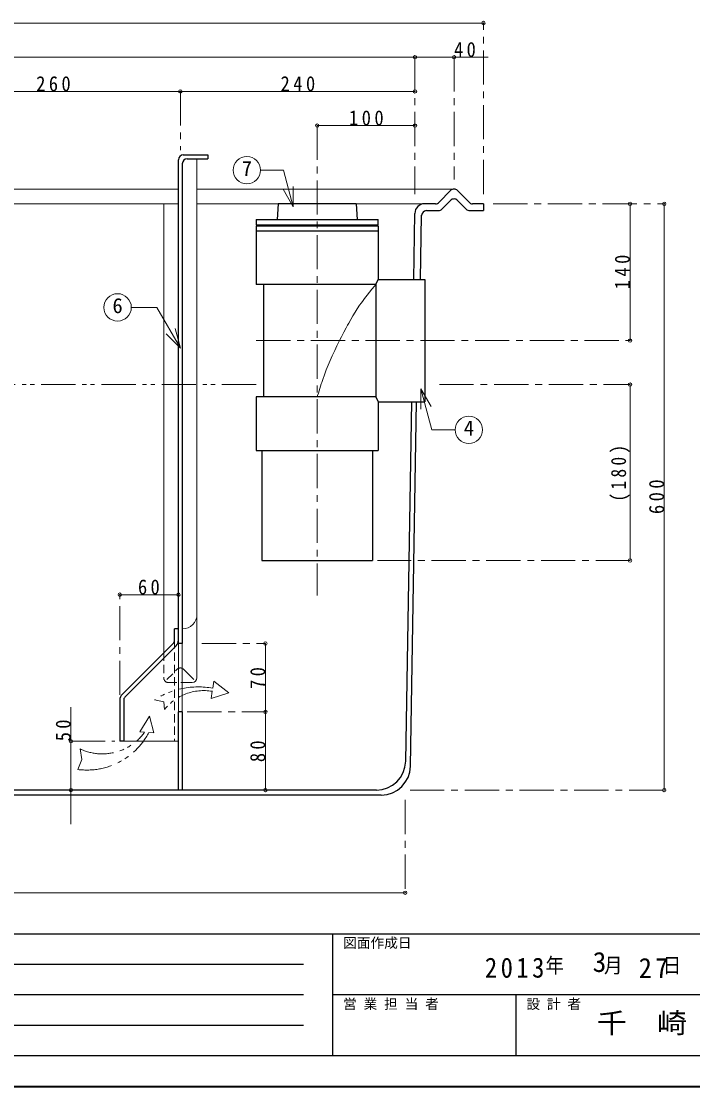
# Model space of a CAD drawing. Units: millimetres at full size, sheet at 1:7. Extents: x -1474 to 1361, y -976 to 991.
# Drawn here: x -414 to 273, y -976 to 115 of the extents above; entities that cross this region are included whole.
import ezdxf
from ezdxf.enums import TextEntityAlignment as Align

# ---------------------------------------------------------------- set-up
doc = ezdxf.new("R2010")
doc.units = ezdxf.units.MM
doc.header["$LTSCALE"] = 7
doc.header["$PDMODE"] = 32
doc.header["$PDSIZE"] = 3.5
for name, pattern in [('CHAIN1', [8, 5, -1, 1, -1]), ('DASHED1', [1.8, 1.2, -0.6]), ('DOUBLE_CHAIN1', [8.8, 5, -1, 0.6, -0.6, 0.6, -1])]:
    doc.linetypes.add(name, pattern=pattern)
doc.layers.add('0-0_ﾚｲﾔ1', color=7, linetype='Continuous', lineweight=18)
doc.styles.add('ＭＳ ゴシック', font='')
doc.styles.get('ＭＳ ゴシック').set_extended_font_data('MS Gothic')

msp = doc.modelspace()

# ---------------------------------------------------------------- linework, layer by layer
at = {"layer": '0-0_ﾚｲﾔ1', "color": 4, "lineweight": 9}
for p, q in [((-1081.504, 112.891), (58.496, 112.891)), ((-1011.504, 77.891), (-11.504, 77.891)), ((-11.504, 77.891), (63.496, 77.891)), ((-511.504, 42.891), (-251.504, 42.891)), ((-251.504, 42.891), (-11.504, 42.891)), ((-111.504, 7.891), (-11.504, 7.891)), ((-494.504, -57.109), (-253.504, -57.109)), ((-234.504, -57.109), (28.496, -57.109)), ((-494.504, -72.109), (-253.504, -72.109)), ((-268.504, -531.452), (-268.504, -72.109)), ((-151.504, -72.109), (-234.504, -72.109)), ((-1.67, -72.109), (-71.504, -72.109)), ((208.496, -72.109), (208.496, -212.109)), ((243.496, -72.109), (243.496, -672.109)), ((208.496, -257.109), (208.496, -437.109)), ((-313.504, -472.109), (-253.504, -472.109)), ((-234.504, -557.109), (-234.504, -492.109)), ((-164.504, -522.109), (-164.504, -672.109)), ((-237.711, -558.917), (-247.994, -548.548)), ((-239.504, -562.109), (-249.504, -562.109)), ((-363.504, -587.109), (-363.504, -707.109)), ((-1001.504, -777.109), (-21.504, -777.109))]:
    msp.add_line(p, q, dxfattribs=at)
at = {"layer": '0-0_ﾚｲﾔ1', "color": 4, "linetype": 'CHAIN1', "lineweight": 9}
for p, q in [((58.496, -62.109), (58.496, 112.891)), ((-11.504, 77.891), (-11.504, -62.109)), ((28.496, 77.891), (28.496, -47.109)), ((-251.504, 42.891), (-251.504, -17.109)), ((-111.504, 7.891), (-111.504, -472.965)), ((68.496, -72.109), (243.496, -72.109)), ((-174.004, -212.109), (208.496, -212.109)), ((13.496, -257.109), (208.496, -257.109)), ((208.496, -437.109), (-50.004, -437.109)), ((-313.504, -574.766), (-313.504, -472.109)), ((-229.504, -522.109), (-164.504, -522.109)), ((-244.504, -592.109), (-164.504, -592.109)), ((-363.504, -622.109), (-318.504, -622.109)), ((-16.504, -672.109), (243.496, -672.109)), ((-21.504, -682.109), (-21.504, -777.109))]:
    msp.add_line(p, q, dxfattribs=at)
at = {"layer": '0-0_ﾚｲﾔ1', "color": 5, "lineweight": 25}
for p, q in [((-253.504, -522.109), (-253.504, -27.109)), ((-249.504, -31.109), (-249.504, -522.109)), ((-248.504, -22.109), (-223.504, -22.109)), ((-244.504, -26.109), (-223.504, -26.109)), ((-223.504, -22.109), (-223.504, -26.109)), ((13.178, -70.607), (24.923, -58.611)), ((43.814, -70.607), (32.068, -58.611)), ((-151.504, -72.109), (-152.504, -88.109)), ((-71.504, -72.109), (-151.504, -72.109)), ((-71.504, -72.109), (-70.504, -88.109)), ((9.605, -72.109), (-1.67, -72.109)), ((16.121, -77.607), (24.923, -68.617)), ((40.871, -77.607), (32.068, -68.617)), ((58.496, -72.109), (47.386, -72.109)), ((58.496, -72.109), (58.496, -79.109)), ((-12.796, -149.609), (-11.668, -81.927)), ((-5.795, -149.609), (-4.699, -83.853)), ((0.294, -79.109), (12.548, -79.109)), ((44.443, -79.109), (58.496, -79.109)), ((-174.004, -88.109), (-174.004, -93.609)), ((-174.004, -88.109), (-49.004, -88.109)), ((-174.004, -93.609), (-49.004, -93.609)), ((-174.004, -94.609), (-174.004, -154.609)), ((-49.004, -93.609), (-49.004, -88.109)), ((-174.004, -99.609), (-49.004, -99.609)), ((-51.504, -154.609), (-49.004, -149.609)), ((-49.004, -149.609), (-1.504, -149.609)), ((-1.504, -149.609), (-1.504, -274.609)), ((-51.504, -154.609), (-174.004, -154.609)), ((-166.504, -154.609), (-166.504, -269.609)), ((-51.504, -154.609), (-51.504, -269.609)), ((-174.004, -269.609), (-174.004, -324.609)), ((-51.504, -269.609), (-174.004, -269.609)), ((-51.504, -269.609), (-49.004, -274.609)), ((-49.004, -274.609), (-49.004, -324.609)), ((-49.004, -274.609), (-1.504, -274.609)), ((-21.013, -642.609), (-14.879, -274.609)), ((-16.095, -647.609), (-9.879, -274.609)), ((-174.004, -324.609), (-49.004, -324.609)), ((-55.004, -324.609), (-55.004, -437.109)), ((-257.504, -518.795), (-257.504, -507.109)), ((-253.504, -507.109), (-257.504, -507.109)), ((-258.676, -521.624), (-311.161, -574.109)), ((-249.504, -522.109), (-253.504, -522.109)), ((-255.847, -524.452), (-308.333, -576.938)), ((-313.504, -579.766), (-313.504, -622.109)), ((-309.504, -579.766), (-309.504, -622.109)), ((-249.504, -592.109), (-253.504, -592.109)), ((-253.504, -672.109), (-253.504, -592.109)), ((-249.504, -592.109), (-249.504, -672.109)), ((-309.504, -622.109), (-313.504, -622.109)), ((-51.008, -672.109), (-972, -672.109)), ((-46.091, -677.109), (-976.917, -677.109))]:
    msp.add_line(p, q, dxfattribs=at)
at = {"layer": '0-0_ﾚｲﾔ1'}
for p, q in [((-234.504, -492.109), (-234.504, -26.109)), ((-169.426, -37.75), (-146.022, -37.75)), ((-135.975, -75.248), (-146.022, -37.75)), ((-135.975, -75.248), (-135.975, -54.248)), ((-135.975, -75.248), (-146.475, -57.061)), ((-301.723, -178.104), (-275.446, -178.104)), ((-251.249, -220.014), (-275.446, -178.104)), ((-251.249, -220.014), (-266.098, -205.165)), ((-251.249, -220.014), (-256.684, -199.729)), ((-5.538, -261.3), (4.962, -279.486)), ((-5.538, -261.3), (-5.538, -282.3)), ((-5.538, -261.3), (5.73, -303.352)), ((29.655, -303.352), (5.73, -303.352)), ((-253.504, -522.109), (-253.504, -592.109)), ((-249.504, -522.109), (-249.504, -592.109)), ((-309.504, -622.109), (-253.504, -622.109))]:
    msp.add_line(p, q, dxfattribs=at)
at = {"layer": '0-0_ﾚｲﾔ1', "color": 4, "linetype": 'DOUBLE_CHAIN1', "lineweight": 9}
for p, q in [((-174.004, -257.109), (-998.504, -257.109)), ((-217.356, -560.773), (-218.357, -567.811)), ((-201.847, -572.498), (-217.356, -560.773)), ((-218.807, -570.973), (-219.865, -578.415)), ((-201.847, -572.498), (-219.865, -578.415)), ((-283.009, -596.286), (-293, -612.469)), ((-283.009, -596.286), (-278.576, -613.594)), ((-293, -612.469), (-288.089, -612.852)), ((-283.833, -613.184), (-278.576, -613.594))]:
    msp.add_line(p, q, dxfattribs=at)
at = {"layer": '0-0_ﾚｲﾔ1', "linetype": 'DASHED1'}
msp.add_line((-257.504, -518.795), (-257.504, -622.109), dxfattribs=at)
at = {"layer": '0-0_ﾚｲﾔ1', "color": 4, "linetype": 'DASHED1', "lineweight": 9}
for p, q in [((-268.504, -531.452), (-268.504, -557.109)), ((-265.297, -558.917), (-255.014, -548.548)), ((-263.504, -562.109), (-249.504, -562.109))]:
    msp.add_line(p, q, dxfattribs=at)
at = {"layer": '0-0_ﾚｲﾔ1', "color": 6, "lineweight": 25}
for p, q in [((-1442.504, -819.109), (1329.496, -819.109)), ((-95.504, -944.109), (-95.504, -819.109)), ((-775.504, -850.359), (-125.504, -850.359)), ((-125.504, -881.609), (-775.504, -881.609)), ((1329.496, -881.609), (-95.504, -881.609)), ((91.996, -944.109), (91.996, -881.609)), ((-125.504, -912.859), (-775.504, -912.859)), ((1329.496, -944.109), (-1442.504, -944.109))]:
    msp.add_line(p, q, dxfattribs=at)
at = {"layer": '0-0_ﾚｲﾔ1', "color": 1, "lineweight": 40}
msp.add_line((1360.996, -975.609), (-1474.004, -975.609), dxfattribs=at)
at = {"layer": '0-0_ﾚｲﾔ1', "color": 5, "lineweight": 25}
for points in [[(-174.004, -94.609), (-49.004, -94.609), (-49.004, -149.609)], [(-168.004, -324.609), (-168.004, -437.109), (-55.004, -437.109)]]:
    msp.add_lwpolyline(points, dxfattribs=at)
at = {"layer": '0-0_ﾚｲﾔ1', "color": 4, "lineweight": 9}
msp.add_lwpolyline([(-51.504, -154.609), (-52.982, -156.395), (-55.522, -159.479), (-58.041, -162.578), (-60.527, -165.7), (-62.967, -168.856), (-65.349, -172.054), (-66.698, -173.932), (-68.111, -175.961), (-70.481, -179.506), (-72.775, -183.104), (-75, -186.748), (-77.166, -190.429), (-79.281, -194.141), (-80.489, -196.305), (-81.939, -198.942), (-84.395, -203.511), (-86.795, -208.108), (-89.136, -212.734), (-91.417, -217.389), (-93.635, -222.075), (-94.893, -224.807), (-96.144, -227.583), (-98.245, -232.395), (-100.272, -237.239), (-102.22, -242.114), (-104.084, -247.022), (-105.859, -251.962), (-106.845, -254.841), (-107.307, -256.224), (-108.087, -258.614), (-108.851, -261.009), (-109.601, -263.408), (-110.343, -265.81), (-111.079, -268.214), (-111.504, -269.609)], dxfattribs=at)
at = {"layer": '0-0_ﾚｲﾔ1', "color": 4, "linetype": 'DOUBLE_CHAIN1', "lineweight": 9}
for points in [[(-277.922, -579.606), (-268.337, -581.623), (-267.706, -589.695)], [(-354.16, -629.938), (-352.292, -640.615), (-356.295, -651.025)]]:
    msp.add_lwpolyline(points, dxfattribs=at)
at = {"layer": '0-0_ﾚｲﾔ1'}
for centre in [(-183.426, -37.75), (-315.723, -178.104), (43.655, -303.352)]:
    msp.add_circle(centre, 14, dxfattribs=at)
at = {"layer": '0-0_ﾚｲﾔ1', "color": 5, "lineweight": 25}
for centre, radius, start, end in [((-248.504, -27.109), 5, 90, 180), ((-244.504, -31.109), 5, 90, 180), ((28.496, -62.109), 5, 44.3947, 135.6053), ((-1.67, -82.109), 10, 90, 178.95837), ((9.605, -67.109), 5, 270, 315.6053), ((28.496, -72.115), 5, 44.3947, 135.6053), ((47.386, -67.109), 5, 224.3947, 270), ((0.294, -84.109), 5, 90, 178.95837), ((12.548, -74.109), 5, 270, 315.6053), ((44.443, -74.109), 5, 224.3947, 270), ((-261.504, -518.795), 4, 315, 0), ((-261.504, -518.795), 8, 315, 360), ((-305.504, -579.766), 8, 135, 180), ((-305.504, -579.766), 4, 135, 180), ((-51.008, -642.109), 30, 270, 359.04516), ((-46.091, -647.109), 30, 270, 359.04516)]:
    msp.add_arc(centre, radius, start, end, dxfattribs=at)
at = {"layer": '0-0_ﾚｲﾔ1'}
msp.add_arc((-249.504, -492.109), 15, 270, 0, dxfattribs=at)
at = {"layer": '0-0_ﾚｲﾔ1', "color": 4, "linetype": 'DASHED1', "lineweight": 9}
for centre, start, end in [((-251.504, -552.109), 66.42182, 134.58732), ((-263.504, -557.109), 180, 270)]:
    msp.add_arc(centre, 5, start, end, dxfattribs=at)
at = {"layer": '0-0_ﾚｲﾔ1', "color": 4, "lineweight": 9}
for centre, start, end in [((-251.504, -552.109), 45.41268, 66.42182), ((-239.504, -557.109), 270, 0)]:
    msp.add_arc(centre, 5, start, end, dxfattribs=at)
at = {"layer": '0-0_ﾚｲﾔ1', "color": 4, "linetype": 'DOUBLE_CHAIN1', "lineweight": 9}
for centre, radius, start, end in [((-233.145, -649.434), 82.952, 79.73073, 122.6694), ((-227.449, -621.622), 51.381, 80.31621, 141.58257), ((-347.284, -579.981), 71.614, 262.77126, 332.37756), ((-331.396, -581.678), 53.36, 244.74689, 324.25194)]:
    msp.add_arc(centre, radius, start, end, dxfattribs=at)
at = {"layer": '0-0_ﾚｲﾔ1', "color": 4}
for p in [(58.496, 112.891), (-11.504, 77.891), (28.496, 77.891), (-251.504, 42.891), (-11.504, 42.891), (-111.504, 7.891), (-11.504, 7.891), (208.496, -72.109), (243.496, -72.109), (208.496, -212.109), (208.496, -257.109), (208.496, -437.109), (-313.504, -472.109), (-253.504, -472.109), (-164.504, -522.109), (-164.504, -592.109), (-363.504, -622.109), (-363.504, -672.109), (-164.504, -672.109), (243.496, -672.109), (-21.504, -777.109)]:
    msp.add_point(p, dxfattribs=at)

# ---------------------------------------------------------------- texts
at = {"layer": '0-0_ﾚｲﾔ1', "style": 'ＭＳ ゴシック'}
for s, height, p in [('7', 15.4, (-188.676, -48.25)), ('6', 15.4, (-320.973, -188.604)), ('4', 15.4, (38.405, -313.852)), ('図面作成日', 10.26, (-85.004, -836.609)), ('3', 20.53, (170.296, -864.359)), ('営 業 担 当 者', 10.26, (-85.004, -899.109)), ('設 計 者', 10.26, (102.496, -899.109))]:
    msp.add_text(s, height=height, dxfattribs=at).set_placement(p, align=Align.BOTTOM_LEFT)
at = {"layer": '0-0_ﾚｲﾔ1', "style": 'ＭＳ ゴシック', "width": 1.1}
msp.add_text('千\u3000崎', height=20.53, dxfattribs=at).set_placement((174.496, -926.859), align=Align.BOTTOM_LEFT)
at = {"layer": '0-0_ﾚｲﾔ1', "attachment_point": 7, "style": 'ＭＳ ゴシック'}
for s, insert, char_height in [('\\T1.36;\\W0.9;40', (28.496, 77.891), 15.4), ('\\T1.37;\\W0.9;260', (-399.004, 42.891), 15.4), ('\\T1.38;\\W0.9;240', (-149.004, 42.891), 15.4), ('\\T1.38;\\W0.9;100', (-79.004, 7.891), 15.4), ('\\T1.36;\\W0.9;60', (-294.879, -472.109), 15.4), ('\\T1.28;\\W0.9;2013', (60.046, -864.359), 20.53), ('\\T1.27;\\W0.9;年\\~\\~\\~月\\~\\~\\~日', (121.996, -860.859), 15.4), ('\\T1.27;\\W0.95;27', (217.546, -864.359), 20.53)]:
    msp.add_mtext(s, dxfattribs=dict(at, insert=insert, char_height=char_height))
at = {"layer": '0-0_ﾚｲﾔ1', "char_height": 15.4, "attachment_point": 7, "rotation": 90, "style": 'ＭＳ ゴシック'}
for s, insert in [('\\T1.38;\\W0.9;140', (208.496, -159.609)), ('\\T1.38;\\W0.85;(180)', (208.496, -376.859)), ('\\T1.38;\\W0.9;600', (243.496, -389.609)), ('\\T1.36;\\W0.9;70', (-164.504, -568.484)), ('\\T1.36;\\W0.9;50', (-363.504, -622.109)), ('\\T1.36;\\W0.9;80', (-164.504, -643.484))]:
    msp.add_mtext(s, dxfattribs=dict(at, insert=insert))

doc.saveas('drawing.dxf')
